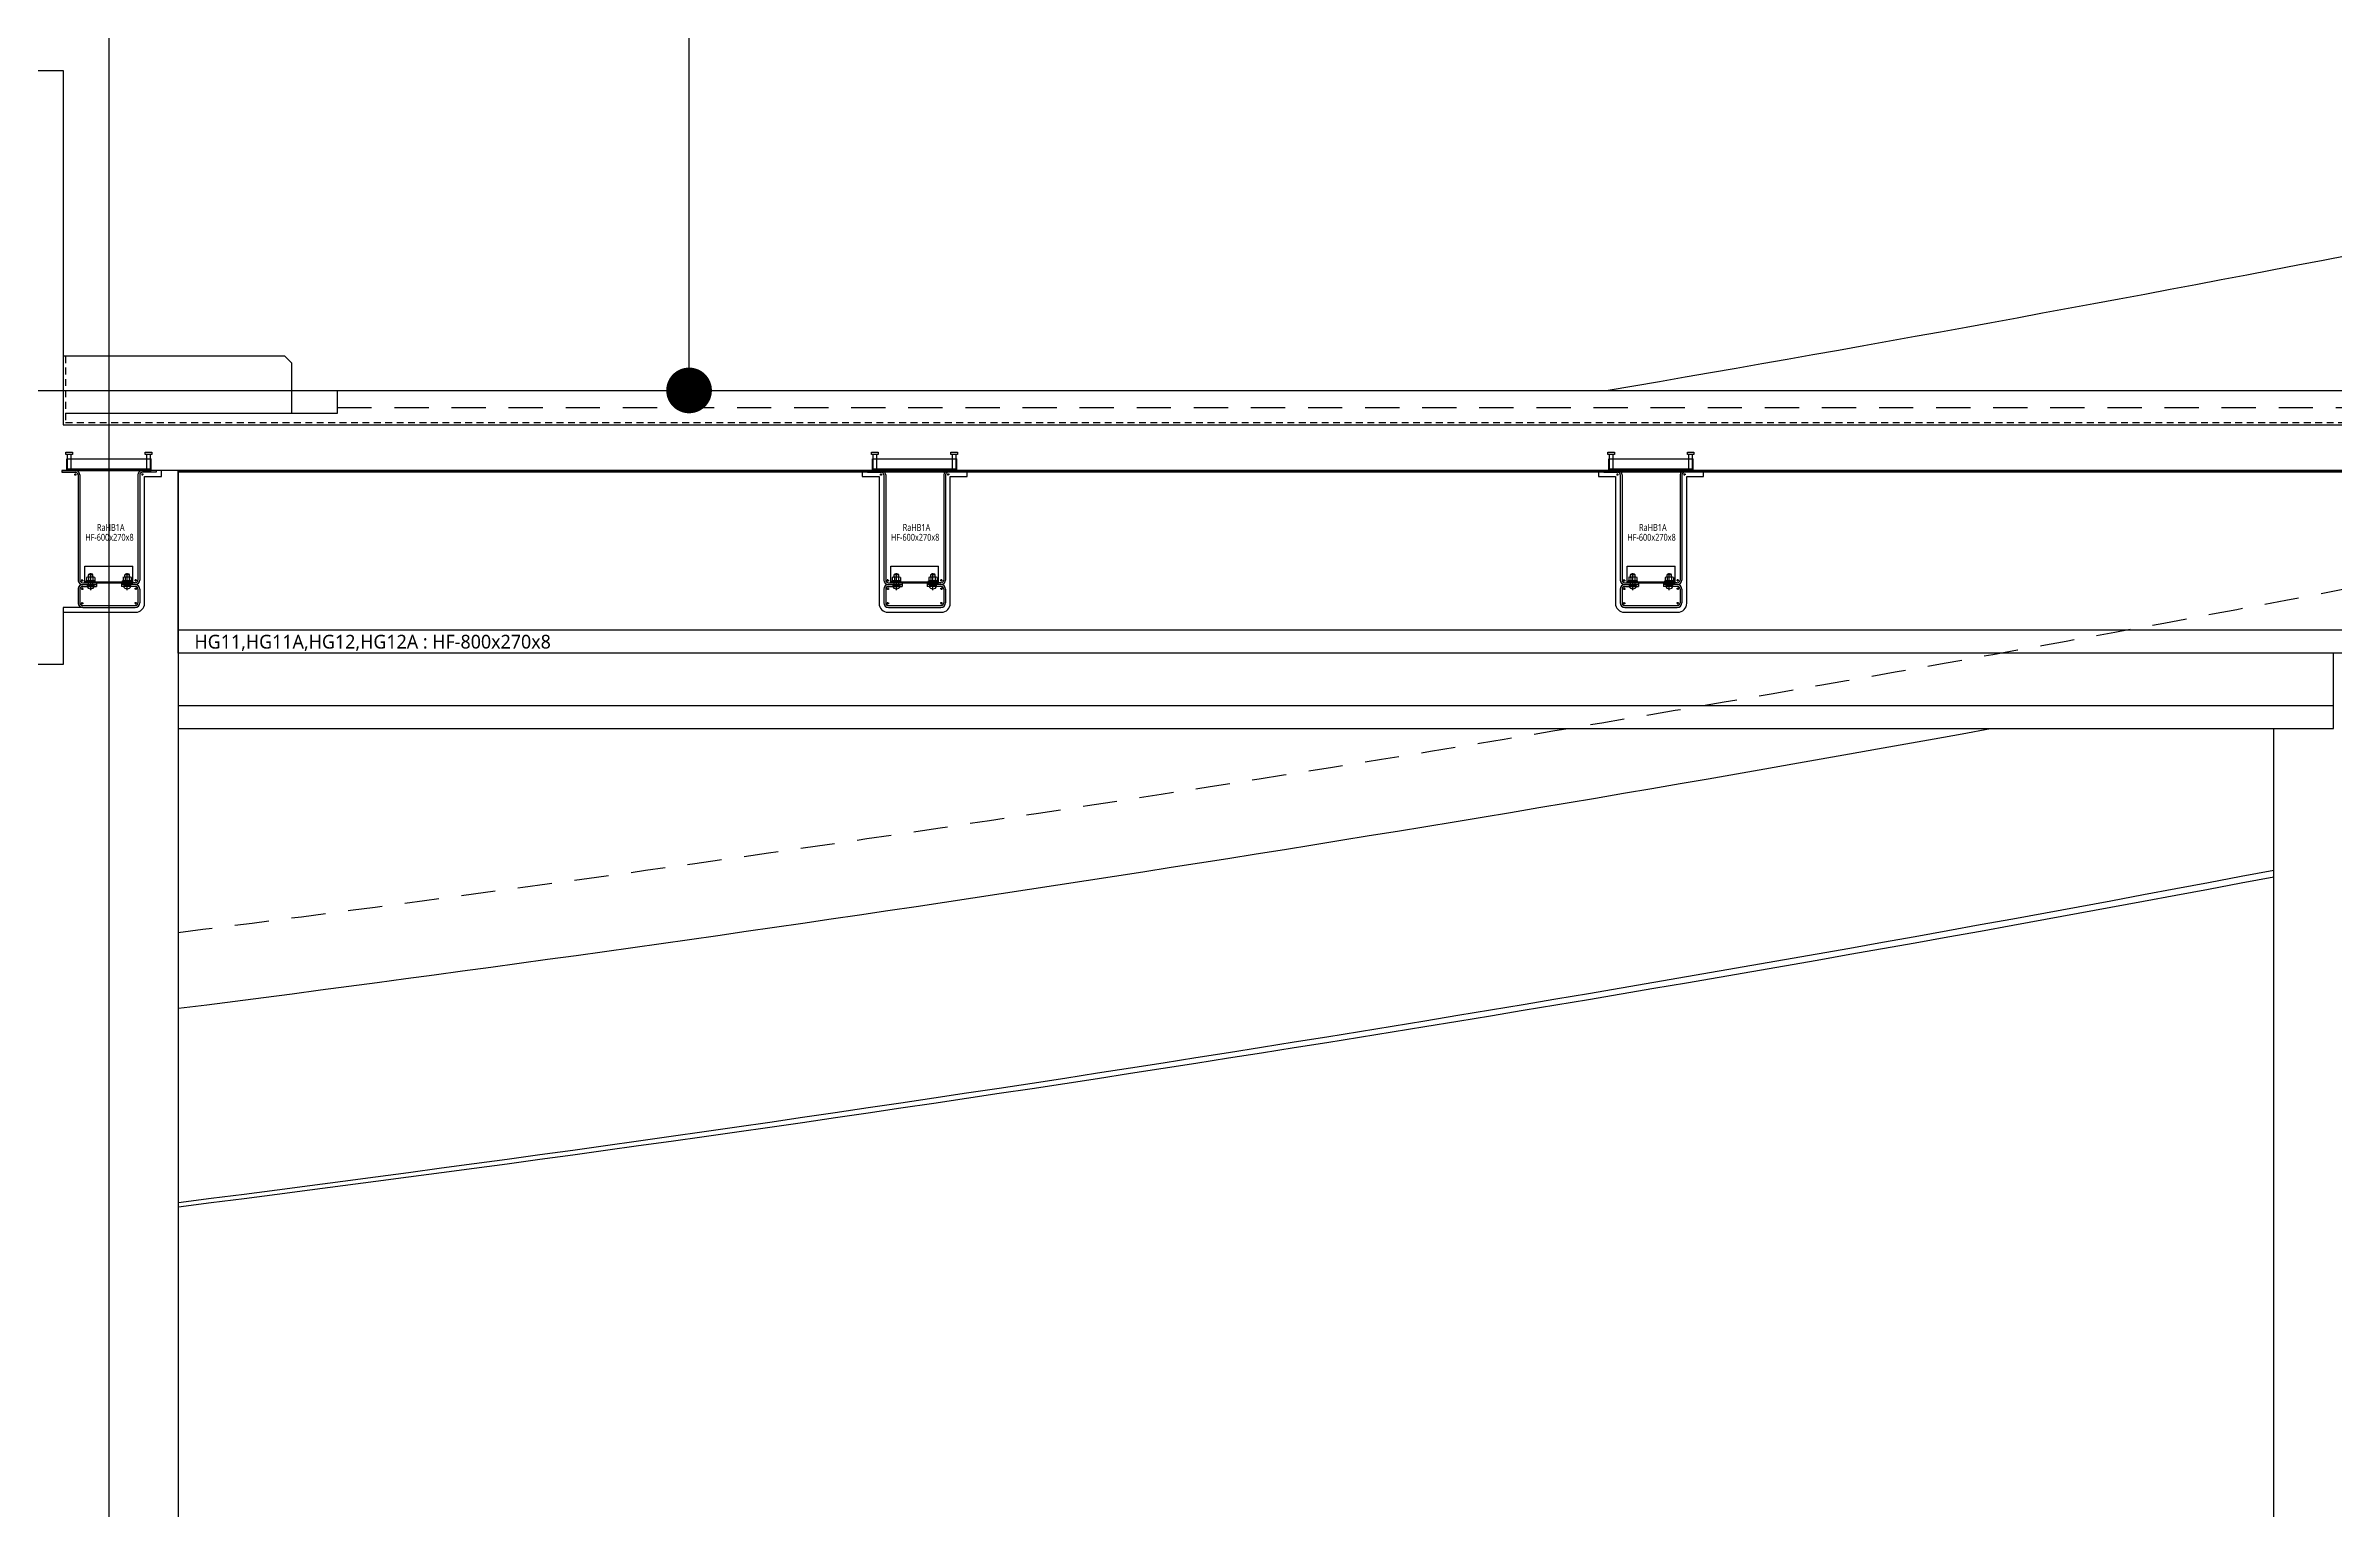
# Model space of a CAD drawing. Header units: millimetres. Extents: x 367092 to 767578, y 396038 to 811791.
# Drawn here: x 720565 to 730585, y 505227 to 511634 of the extents above; entities that cross this region are included whole.
import ezdxf
from ezdxf.enums import TextEntityAlignment as Align

# ---------------------------------------------------------------- set-up
doc = ezdxf.new("R2010")
doc.units = ezdxf.units.MM
doc.header["$LTSCALE"] = 100
doc.header["$MEASUREMENT"] = 0
doc.header["$PDSIZE"] = -10
for name, pattern in [('CENTER', [2, 1.25, -0.25, 0.25, -0.25]), ('HID', [2.5, 1.5, -1]), ('HIDDEN', [9.525, 6.35, -3.175])]:
    doc.linetypes.add(name, pattern=pattern)
doc.layers.get('0').update_dxf_attribs({"linetype": 'CONTINUOUS'})
doc.layers.get('Defpoints').update_dxf_attribs({"color": 171, "linetype": 'CONTINUOUS'})
for name, color, linetype in [('02-COL', 2, 'CONTINUOUS'), ('BOLT', 8, 'CONTINUOUS'), ('cen', 14, 'CONTINUOUS'), ('CEN(ST)', 1, 'CENTER'), ('CON', 2, 'CONTINUOUS'), ('ELE-6', 8, 'CONTINUOUS'), ('ELE-6 (251)', 251, 'CONTINUOUS'), ('ELE6', 8, 'CONTINUOUS'), ('FIN', 8, 'CONTINUOUS'), ('FIN(내화피복)', 8, 'CONTINUOUS'), ('HAT-252', 252, 'CONTINUOUS'), ('HF', 3, 'CONTINUOUS'), ('LED', 7, 'CONTINUOUS'), ('plate', 8, 'CONTINUOUS'), ('SASAC 도면번호', 6, 'CONTINUOUS'), ('STUD', 6, 'CONTINUOUS'), ('wire-meshes', 1, 'CONTINUOUS')]:
    doc.layers.add(name, color=color, linetype=linetype)
doc.styles.add('CGS', font='cgse', dxfattribs={"bigfont": 'cgs'})
doc.styles.add('TE', font='malgun_0.ttf')
doc.styles.add('나눔바른고딕', font='NanumBarunGothic.ttf')
doc.dimstyles.new('NDIM 1200', dxfattribs={"dimscale": 500, "dimtxt": 3, "dimasz": 1, "dimexe": 2, "dimexo": 2, "dimgap": 1, "dimtad": 1, "dimdec": 0, "dimdsep": 46, "dimtxsty": 'CGS', "dimblk": 'DOT0', "dimcen": 1, "dimdle": 8, "dimclrd": 2, "dimclre": 2, "dimclrt": 2, "dimadec": 0, "dimazin": 0, "dimtfac": 1, "dimtdec": 0, "dimtix": 1, "dimtmove": 2, "dimatfit": 3, "dimldrblk": 'DOT0', "dimfxl": 1, "dimtolj": 1, "dimtzin": 0, "dimlwd": -1, "dimlwe": -1, "dimarcsym": 0})

# ---------------------------------------------------------------- blocks, each defined once
blk = doc.blocks.new('*U214')
at = {"layer": 'ELE6', "ltscale": 0.1}
for p, q in [((12896, -8), (0, -8)), ((12896, -700), (0, -700))]:
    blk.add_line(p, q, dxfattribs=at)
blk.add_lwpolyline([(12896, -800), (0, -800), (0, 0), (12896, 0)], close=True, dxfattribs=at)
at = {"layer": 'Defpoints', "style": 'TE'}
blk.add_text('HG11,HG11A,HG12,HG12A : HF-800x270x8', height=60, dxfattribs=at).set_placement((851, -750), align=Align.MIDDLE_CENTER)
blk = doc.blocks.new('*U325')
at = {"layer": 'BOLT'}
for p, q in [((-20, 0), (20, 0)), ((-20, 0), (-20, -4)), ((-17, 18), (17, 18)), ((20, 0), (20, -4)), ((-20, -4), (20, -4)), ((-18, -19), (-18, -6)), ((-14, -4), (14, -4)), ((-14, -20), (14, -20)), ((-10, -20), (-10, -31)), ((-10, -31), (-8, -33)), ((-10, -31), (10, -31)), ((-9, -19), (-9, -6)), ((-8, -33), (8, -33)), ((10, -31), (8, -33)), ((9, -19), (9, -6)), ((10, -20), (10, -31)), ((18, -19), (18, -6))]:
    blk.add_line(p, q, dxfattribs=at)
at = {"layer": 'BOLT', "linetype": 'HIDDEN'}
for p, q in [((-10, 18), (-10, 0)), ((10, 18), (10, 0))]:
    blk.add_line(p, q, dxfattribs=at)
at = {"layer": 'BOLT'}
for centre, radius, start, end in [((0, 13), 17.6, 15.5187, 164.4813), ((-14, -11), 6.71, 47.8966, 132.1034), ((-14, -14), 6.71, 227.8966, 312.1034), ((0, -29), 24.2, 68.2132, 111.7868), ((0, 4), 24.2, 248.2132, 291.7868), ((14, -11), 6.71, 47.8966, 132.1034), ((14, -14), 6.71, 227.8966, 312.1034)]:
    blk.add_arc(centre, radius, start, end, dxfattribs=at)
at = {"layer": 'cen'}
blk.add_line((0, 36), (0, -38), dxfattribs=at)
blk = doc.blocks.new('SB16')
at = {"layer": 'STUD'}
for p, q in [((-8, 0), (-8, 70)), ((8, 0), (8, 70))]:
    blk.add_line(p, q, dxfattribs=at)
blk.add_lwpolyline([(-15, 70), (-15, 80), (14, 80), (14, 70)], close=True, dxfattribs=at)
blk = doc.blocks.new('*U207')
at = {"layer": 'Defpoints'}
blk.add_point((0, 0), dxfattribs=at)
at = {"layer": 'HF'}
for p, q in [((-207, 0), (-147, 0)), ((-207, 0), (-207, -8)), ((207, 0), (147, 0)), ((207, 0), (207, -8)), ((-207, -8), (-147, -8)), ((-135, -20), (-135, -480)), ((-127, -20), (-127, -480)), ((127, -20), (127, -480)), ((135, -20), (135, -480)), ((207, -8), (147, -8)), ((-115, -492), (-55, -492)), ((-115, -500), (-55, -500)), ((-55, -492), (-55, -500)), ((-55, -500), (-55, -508)), ((115, -492), (55, -492)), ((55, -492), (55, -500)), ((115, -500), (55, -500)), ((55, -500), (55, -508)), ((-135, -520), (-135, -580)), ((-127, -520), (-127, -580)), ((-115, -508), (-55, -508)), ((-115, -592), (115, -592)), ((-115, -600), (115, -600)), ((115, -508), (55, -508)), ((127, -520), (127, -580)), ((135, -520), (135, -580))]:
    blk.add_line(p, q, dxfattribs=at)
for centre, radius, start, end in [((-147, -20), 20, 0, 90), ((147, -20), 20, 90, 180), ((-147, -20), 12, 0, 90), ((147, -20), 12, 90, 180), ((-115, -480), 20, 180, 270), ((-115, -520), 20, 90, 180), ((-115, -480), 12, 180, 270), ((115, -480), 12, 270, 360), ((115, -480), 20, 270, 360), ((115, -520), 20, 0, 90), ((-115, -580), 20, 180, 270), ((-115, -520), 12, 90, 180), ((-115, -580), 12, 180, 270), ((115, -520), 12, 360, 450), ((115, -580), 12, 270, 360), ((115, -580), 20, 270, 360)]:
    blk.add_arc(centre, radius, start, end, dxfattribs=at)
blk = doc.blocks.new('*U326')
for p, q in [((185, 0), (185, -50)), ((-185, 0), (-185, -50)), ((-185, 0), (185, 0)), ((-185, -50), (185, -50))]:
    blk.add_line(p, q)
at = {"linetype": 'ByBlock'}
blk.add_line((-185, -6), (185, -6), dxfattribs=at)
at = {"layer": 'Defpoints'}
blk.add_point((0, -50), dxfattribs=at)
blk = doc.blocks.new('RaHB1A-SEC')
at = {"layer": 'cen'}
for p, q in [((-152, -18), (-142, -18)), ((-147, -23), (-147, -13)), ((152, -18), (142, -18)), ((147, -23), (147, -13)), ((-122, -482), (-112, -482)), ((-117, -487), (-117, -477)), ((122, -482), (112, -482)), ((117, -487), (117, -477)), ((-122, -518), (-112, -518)), ((-122, -582), (-112, -582)), ((-117, -513), (-117, -523)), ((-117, -587), (-117, -577)), ((122, -518), (112, -518)), ((122, -582), (112, -582)), ((117, -513), (117, -523)), ((117, -587), (117, -577))]:
    blk.add_line(p, q, dxfattribs=at)
at = {"layer": 'plate'}
for p, q in [((-105, -494), (-105, -419)), ((-105, -419), (105, -419)), ((105, -494), (105, -419))]:
    blk.add_line(p, q, dxfattribs=at)
for points in [[(-105, -488), (105, -488)], [(105, -494), (-105, -494)]]:
    blk.add_lwpolyline(points, dxfattribs=at)
at = {"layer": 'BOLT', "rotation": 180}
for p in [(-80, -488), (80, -488)]:
    blk.add_blockref('*U325', p, dxfattribs=at)
at = {"layer": 'plate'}
blk.add_blockref('*U207', (0, 0), dxfattribs=at)
at = {"layer": 'plate', "xscale": -1, "rotation": 180}
blk.add_blockref('*U326', (0, 0), dxfattribs=at)
at = {"layer": 'STUD'}
for p in [(-174, 0), (174, 0)]:
    blk.add_blockref('SB16', p, dxfattribs=at)
at = {"layer": 'Defpoints', "style": '나눔바른고딕', "width": 0.8}
for s, p in [('HF-600x270x8', (2, -293)), ('RaHB1A', (8, -250))]:
    blk.add_text(s, height=30, dxfattribs=at).set_placement(p, align=Align.MIDDLE_CENTER)
blk = doc.blocks.new('경사로 종단면 난간입면')
at = {"layer": 'ELE-6 (251)', "ltscale": 10000}
for p, q in [((62490, -1480), (62490, -1150)), ((53054, -1380), (62490, -1380)), ((53054, -1480), (62490, -1480))]:
    blk.add_line(p, q, dxfattribs=at)
for centre, radius, start, end in [((34062, 147582), 149726, 279.70989, 282.49259), ((34044, 146784), 150693, 277.24719, 280.29982), ((34044, 145934), 150693, 277.24719, 280.77948), ((34044, 145934), 150693, 277.24719, 280.77948), ((34363, 144979), 149724, 277.17135, 280.72587)]:
    blk.add_arc(centre, radius, start, end, dxfattribs=at)
at = {"layer": 'ELE-6 (251)', "linetype": 'HID'}
blk.add_arc((34362, 146182), 149726, 277.17138, 282.49259, dxfattribs=at)
blk = doc.blocks.new('DOT0')
blk.add_line((-3, 0), (3, 0))
at = {"color": 6}
blk.add_circle((0, 0), 0.75, dxfattribs=at)

msp = doc.modelspace()

# ---------------------------------------------------------------- block references
at = {"layer": 'SASAC 도면번호'}
msp.add_blockref('경사로 종단면 난간입면', (668091.8, 510124.8), dxfattribs=at)

# ---------------------------------------------------------------- next in the draw order: linework, layer by layer
at = {"layer": 'CEN(ST)', "ltscale": 10000}
for p, q in [((720841.8, 514524.8), (720841.8, 443513.8)), ((665841.8, 510124.8), (737341.8, 510124.8))]:
    msp.add_line(p, q, dxfattribs=at)
at = {"layer": 'CON', "ltscale": 0.1}
for points in [[(720341.8, 511524.8), (720641.8, 511524.8), (720641.8, 509974.8), (734541.8, 509974.8), (734541.8, 511524.8), (734841.8, 511524.8), (734841.8, 508924.8), (734541.8, 508924.8), (734541.8, 509174.8), (734483.8, 509174.8, 0.4142136), (734501.8, 509192.8), (734501.8, 509256.8, 0.4142136), (734483.8, 509274.8, 0.4142136), (734501.8, 509292.8), (734501.8, 509756.8, -0.4142136), (734513.8, 509768.8), (734575.8, 509768.8), (734575.8, 509774.8)], [(734575.8, 509774.8), (720634.8, 509774.8), (720634.8, 509766.8), (720694.8, 509766.8, -0.4142136), (720706.8, 509754.8), (720706.8, 509294.8, 0.4142136), (720726.8, 509274.8, 0.4142136), (720706.8, 509254.8), (720706.8, 509194.8, 0.4142136), (720726.8, 509174.8), (720641.8, 509174.8), (720641.8, 508924.8), (720341.8, 508924.8)]]:
    msp.add_lwpolyline(points, format="xyb", dxfattribs=at)
at = {"layer": 'ELE-6', "ltscale": 10000}
msp.add_line((721145.5, 509774.8), (721145.5, 499174.8), dxfattribs=at)
at = {"layer": 'ELE-6 (251)', "ltscale": 10000}
msp.add_line((730319.6, 508644.3), (730319.6, 499024.8), dxfattribs=at)
at = {"layer": 'FIN'}
for points in [[(721641.9, 510024.8), (721641.9, 510244.8), (721611.9, 510274.8), (720641.8, 510274.8)], [(720651.8, 510024.8), (721841.8, 510024.8), (721841.8, 510124.8), (733341.8, 510124.8), (733341.8, 510024.8), (734531.8, 510024.8)]]:
    msp.add_lwpolyline(points, dxfattribs=at)
at = {"layer": 'FIN(내화피복)', "ltscale": 10000}
for points in [[(720641.8, 509153.8), (720958.9, 509153.8, 0.4142136), (720997.9, 509192.8), (720997.9, 509747.8), (721071.9, 509747.8), (721071.9, 509774.8)], [(724139.6, 509774.8), (724139.6, 509747.8), (724213.6, 509747.8), (724213.6, 509192.8, 0.4142136), (724252.6, 509153.8), (724486.6, 509153.8, 0.4142136), (724525.6, 509192.8), (724525.6, 509747.8), (724599.6, 509747.8), (724599.6, 509774.8)], [(727363.7, 509774.8), (727363.7, 509747.8), (727437.7, 509747.8), (727437.7, 509192.8, 0.4142136), (727476.7, 509153.8), (727710.7, 509153.8, 0.4142136), (727749.7, 509192.8), (727749.7, 509747.8), (727823.7, 509747.8), (727823.7, 509774.8)]]:
    msp.add_lwpolyline(points, format="xyb", dxfattribs=at)
at = {"layer": 'HAT-252', "linetype": 'HID', "ltscale": 0.2}
msp.add_lwpolyline([(720651.8, 510274.8), (720651.8, 509984.8), (734531.8, 509984.8), (734531.8, 510274.8)], dxfattribs=at)
at = {"layer": 'wire-meshes', "linetype": 'HID'}
msp.add_line((721841.8, 510049.8), (733341.8, 510049.8), dxfattribs=at)

# ---------------------------------------------------------------- next in the draw order: block references
at = {"layer": '02-COL'}
msp.add_blockref('*U214', (721145.5, 509774.8), dxfattribs=at)
at = {"layer": 'SASAC 도면번호'}
for p in [(720841.8, 509774.8), (724369.6, 509774.8), (727593.7, 509774.8)]:
    msp.add_blockref('RaHB1A-SEC', p, dxfattribs=at)

# ---------------------------------------------------------------- next in the draw order: leaders
at = {"layer": 'LED', "ltscale": 10000}
msp.add_leader([(723381.8, 510124.8), (723381.8, 514458.1), (724048.5, 514458.1)], dimstyle='NDIM 1200', override={"dimasz": 0.4, "dimtad": 0, "dimclrd": 256, "dimldrblk": 'Dot'}, dxfattribs=at)

doc.saveas('drawing.dxf')
